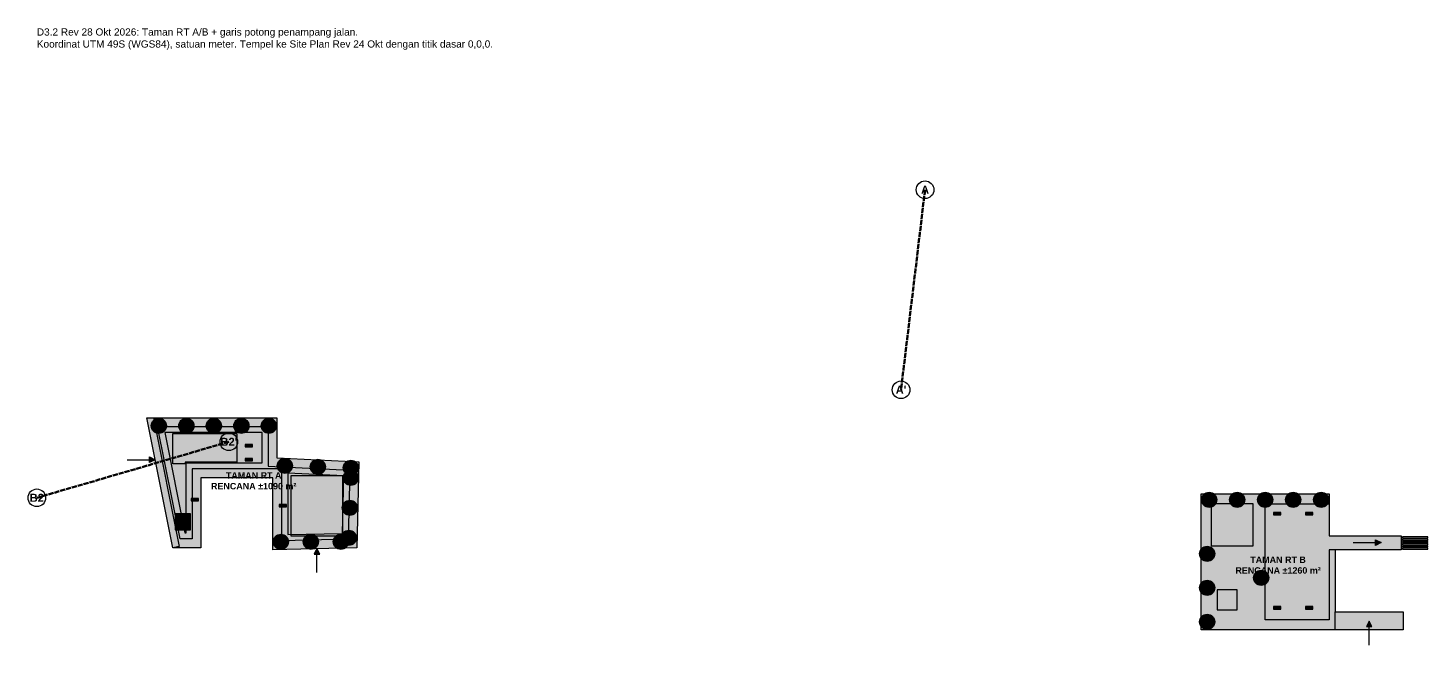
# Model space of a CAD drawing. Header units: metres. Extents: x 306028 to 306962, y 9156290 to 9156615.
# Drawn here: x 306027.8 to 306377.7, y 9156461.2 to 9156615.4 of the extents above; entities that cross this region are included whole.
import ezdxf

# ---------------------------------------------------------------- set-up
doc = ezdxf.new("R2010")
doc.units = ezdxf.units.M
doc.linetypes.add('DASHED', pattern=[1.524, 1.27, -0.254])
for name, color, linetype in [('D32_POTONGAN_JALAN', 1, 'Continuous'), ('D32_POTONGAN_TEKS', 1, 'Continuous'), ('D32_TAMAN_RT_AKSES', 1, 'Continuous'), ('D32_TAMAN_RT_BANGKU', 32, 'Continuous'), ('D32_TAMAN_RT_BATAS', 3, 'Continuous'), ('D32_TAMAN_RT_BERMAIN', 40, 'Continuous'), ('D32_TAMAN_RT_GAZEBO', 22, 'Continuous'), ('D32_TAMAN_RT_JALUR', 33, 'Continuous'), ('D32_TAMAN_RT_LAPANGAN', 82, 'Continuous'), ('D32_TAMAN_RT_PAGAR_HIJAU', 94, 'Continuous'), ('D32_TAMAN_RT_PLAZA', 33, 'Continuous'), ('D32_TAMAN_RT_POHON', 94, 'Continuous'), ('D32_TAMAN_RT_RUMPUT', 3, 'Continuous'), ('D32_TAMAN_RT_TEKS', 7, 'Continuous'), ('D32_TAMAN_RT_ZEBRA', 7, 'Continuous')]:
    doc.layers.add(name, color=color, linetype=linetype)
doc.styles.add('D32', font='arial.ttf')

msp = doc.modelspace()

# ---------------------------------------------------------------- hatches: boundary and pattern name
at = {"layer": 'D32_TAMAN_RT_AKSES', "true_color": 0xc0392b}
h = msp.add_hatch(color=7, dxfattribs=at)
h.dxf.hatch_style = 1
h.paths.add_polyline_path([(306059.6, 9156507.5), (306058.2, 9156506.8), (306058.2, 9156508.2)])
h = msp.add_hatch(color=7, dxfattribs=at)
h.dxf.hatch_style = 1
h.paths.add_polyline_path([(306100, 9156485.3), (306099.3, 9156483.9), (306100.7, 9156483.9)])
h = msp.add_hatch(color=7, dxfattribs=at)
h.dxf.hatch_style = 1
h.paths.add_polyline_path([(306366, 9156486.8), (306364.6, 9156486.1), (306364.6, 9156487.5)])
h = msp.add_hatch(color=7, dxfattribs=at)
h.dxf.hatch_style = 1
h.paths.add_polyline_path([(306363, 9156467.2), (306362.3, 9156465.8), (306363.7, 9156465.8)])
at = {"layer": 'D32_TAMAN_RT_BANGKU', "true_color": 0x7a5230}
h = msp.add_hatch(color=7, dxfattribs=at)
h.dxf.hatch_style = 1
h.paths.add_polyline_path([(306082.1, 9156510.7), (306083.9, 9156510.7), (306083.9, 9156511.3), (306082.1, 9156511.3)])
h = msp.add_hatch(color=7, dxfattribs=at)
h.dxf.hatch_style = 1
h.paths.add_polyline_path([(306082.1, 9156507.2), (306083.9, 9156507.2), (306083.9, 9156507.8), (306082.1, 9156507.8)])
h = msp.add_hatch(color=7, dxfattribs=at)
h.dxf.hatch_style = 1
h.paths.add_polyline_path([(306068.6, 9156497.2), (306070.4, 9156497.2), (306070.4, 9156497.8), (306068.6, 9156497.8)])
h = msp.add_hatch(color=7, dxfattribs=at)
h.dxf.hatch_style = 1
h.paths.add_polyline_path([(306090.6, 9156495.7), (306092.4, 9156495.7), (306092.4, 9156496.3), (306090.6, 9156496.3)])
h = msp.add_hatch(color=7, dxfattribs=at)
h.dxf.hatch_style = 1
h.paths.add_polyline_path([(306339.1, 9156493.7), (306340.9, 9156493.7), (306340.9, 9156494.3), (306339.1, 9156494.3)])
h = msp.add_hatch(color=7, dxfattribs=at)
h.dxf.hatch_style = 1
h.paths.add_polyline_path([(306347.1, 9156493.7), (306348.9, 9156493.7), (306348.9, 9156494.3), (306347.1, 9156494.3)])
h = msp.add_hatch(color=7, dxfattribs=at)
h.dxf.hatch_style = 1
h.paths.add_polyline_path([(306339.1, 9156470.2), (306340.9, 9156470.2), (306340.9, 9156470.8), (306339.1, 9156470.8)])
h = msp.add_hatch(color=7, dxfattribs=at)
h.dxf.hatch_style = 1
h.paths.add_polyline_path([(306347.1, 9156470.2), (306348.9, 9156470.2), (306348.9, 9156470.8), (306347.1, 9156470.8)])
at = {"layer": 'D32_TAMAN_RT_BERMAIN', "true_color": 0xf2c46d}
h = msp.add_hatch(color=7, dxfattribs=at)
h.dxf.hatch_style = 1
h.paths.add_polyline_path([(306080, 9156506.9), (306067.1, 9156506.9), (306067.1, 9156506.5), (306064, 9156506.5), (306064, 9156514.1), (306080, 9156514.1)])
h = msp.add_hatch(color=7, dxfattribs=at)
h.dxf.hatch_style = 1
h.paths.add_polyline_path([(306334, 9156486), (306334, 9156496.5), (306323.5, 9156496.5), (306323.5, 9156486)])
at = {"layer": 'D32_TAMAN_RT_GAZEBO', "true_color": 0x9a5b2c}
h = msp.add_hatch(color=7, dxfattribs=at)
h.dxf.hatch_style = 1
h.paths.add_polyline_path([(306068.4, 9156490), (306068.4, 9156494), (306064.6, 9156494), (306064.6, 9156490)])
h = msp.add_hatch(color=7, dxfattribs=at)
h.dxf.hatch_style = 1
h.paths.add_polyline_path([(306330, 9156470), (306330, 9156475), (306325, 9156475), (306325, 9156470)])
at = {"layer": 'D32_TAMAN_RT_JALUR', "true_color": 0xe3d3ae}
h = msp.add_hatch(color=7, dxfattribs=at)
h.dxf.hatch_style = 1
h.paths.add_polyline_path([(306087.8, 9156515.8), (306087.8, 9156505.9), (306108.25, 9156504.91), (306107.85, 9156487.65), (306091.2, 9156487.25), (306091.2, 9156505.2), (306068.8, 9156505.2), (306068.8, 9156487.7), (306065.8, 9156487.7), (306060.18, 9156515.8)])
h.paths.add_polyline_path([(306067.03, 9156489.2), (306067.3, 9156489.2), (306067.3, 9156506.7), (306086.3, 9156506.7), (306086.3, 9156514.3), (306062.01, 9156514.3)], flags=16)
h.paths.add_polyline_path([(306092.7, 9156488.79), (306106.38, 9156489.11), (306106.72, 9156503.48), (306092.7, 9156504.16)], flags=16)
at = {"layer": 'D32_TAMAN_RT_LAPANGAN', "true_color": 0xb6dc8e}
h = msp.add_hatch(color=7, dxfattribs=at)
h.dxf.hatch_style = 1
h.paths.add_polyline_path([(306106.5, 9156488.5), (306106.5, 9156503.5), (306093.5, 9156503.5), (306093.5, 9156488.5)])
at = {"layer": 'D32_TAMAN_RT_PAGAR_HIJAU', "true_color": 0x4f8a3a}
h = msp.add_hatch(color=7, dxfattribs=at)
h.dxf.hatch_style = 1
h.paths.add_polyline_path([(306059.13, 9156518), (306065.57, 9156485.81), (306064, 9156485.5), (306057.5, 9156518)])
at = {"layer": 'D32_TAMAN_RT_PLAZA', "true_color": 0xe3d3ae}
h = msp.add_hatch(color=7, dxfattribs=at)
h.dxf.hatch_style = 1
h.paths.add_polyline_path([(306337, 9156496.5), (306353, 9156496.5), (306353, 9156488.5), (306371, 9156488.5), (306371, 9156485), (306354.5, 9156485), (306353, 9156485), (306353, 9156467.5), (306337, 9156467.5)])
h = msp.add_hatch(color=7, dxfattribs=at)
h.dxf.hatch_style = 1
h.paths.add_polyline_path([(306354.5, 9156469.5), (306371.5, 9156469.5), (306371.5, 9156465), (306354.5, 9156465)])
at = {"layer": 'D32_TAMAN_RT_POHON', "true_color": 0x5e9c43}
h = msp.add_hatch(color=7, dxfattribs=at)
h.dxf.hatch_style = 1
edge = h.paths.add_edge_path()
edge.add_arc((306060.5, 9156516), 1.9, 0, 360)
h = msp.add_hatch(color=7, dxfattribs=at)
h.dxf.hatch_style = 1
edge = h.paths.add_edge_path()
edge.add_arc((306067.38, 9156516), 1.9, 0, 360)
h = msp.add_hatch(color=7, dxfattribs=at)
h.dxf.hatch_style = 1
edge = h.paths.add_edge_path()
edge.add_arc((306074.25, 9156516), 1.9, 0, 360)
h = msp.add_hatch(color=7, dxfattribs=at)
h.dxf.hatch_style = 1
edge = h.paths.add_edge_path()
edge.add_arc((306081.12, 9156516), 1.9, 0, 360)
h = msp.add_hatch(color=7, dxfattribs=at)
h.dxf.hatch_style = 1
edge = h.paths.add_edge_path()
edge.add_arc((306088, 9156516), 1.9, 0, 360)
h = msp.add_hatch(color=7, dxfattribs=at)
h.dxf.hatch_style = 1
edge = h.paths.add_edge_path()
edge.add_arc((306092, 9156506), 1.9, 0, 360)
h = msp.add_hatch(color=7, dxfattribs=at)
h.dxf.hatch_style = 1
edge = h.paths.add_edge_path()
edge.add_arc((306100.25, 9156505.75), 1.9, 0, 360)
h = msp.add_hatch(color=7, dxfattribs=at)
h.dxf.hatch_style = 1
edge = h.paths.add_edge_path()
edge.add_arc((306108.5, 9156505.5), 1.9, 0, 360)
h = msp.add_hatch(color=7, dxfattribs=at)
h.dxf.hatch_style = 1
edge = h.paths.add_edge_path()
edge.add_arc((306108.5, 9156503), 1.9, 0, 360)
h = msp.add_hatch(color=7, dxfattribs=at)
h.dxf.hatch_style = 1
edge = h.paths.add_edge_path()
edge.add_arc((306323, 9156497.5), 1.9, 0, 360)
h = msp.add_hatch(color=7, dxfattribs=at)
h.dxf.hatch_style = 1
edge = h.paths.add_edge_path()
edge.add_arc((306330, 9156497.5), 1.9, 0, 360)
h = msp.add_hatch(color=7, dxfattribs=at)
h.dxf.hatch_style = 1
edge = h.paths.add_edge_path()
edge.add_arc((306337, 9156497.5), 1.9, 0, 360)
h = msp.add_hatch(color=7, dxfattribs=at)
h.dxf.hatch_style = 1
edge = h.paths.add_edge_path()
edge.add_arc((306344, 9156497.5), 1.9, 0, 360)
h = msp.add_hatch(color=7, dxfattribs=at)
h.dxf.hatch_style = 1
edge = h.paths.add_edge_path()
edge.add_arc((306351, 9156497.5), 1.9, 0, 360)
h = msp.add_hatch(color=7, dxfattribs=at)
h.dxf.hatch_style = 1
edge = h.paths.add_edge_path()
edge.add_arc((306108.25, 9156495.5), 1.9, 0, 360)
h = msp.add_hatch(color=7, dxfattribs=at)
h.dxf.hatch_style = 1
edge = h.paths.add_edge_path()
edge.add_arc((306091, 9156487), 1.9, 0, 360)
h = msp.add_hatch(color=7, dxfattribs=at)
h.dxf.hatch_style = 1
edge = h.paths.add_edge_path()
edge.add_arc((306098.5, 9156487), 1.9, 0, 360)
h = msp.add_hatch(color=7, dxfattribs=at)
h.dxf.hatch_style = 1
edge = h.paths.add_edge_path()
edge.add_arc((306106, 9156487), 1.9, 0, 360)
h = msp.add_hatch(color=7, dxfattribs=at)
h.dxf.hatch_style = 1
edge = h.paths.add_edge_path()
edge.add_arc((306108, 9156488), 1.9, 0, 360)
h = msp.add_hatch(color=7, dxfattribs=at)
h.dxf.hatch_style = 1
edge = h.paths.add_edge_path()
edge.add_arc((306322.5, 9156484), 1.9, 0, 360)
h = msp.add_hatch(color=7, dxfattribs=at)
h.dxf.hatch_style = 1
edge = h.paths.add_edge_path()
edge.add_arc((306322.5, 9156475.5), 1.9, 0, 360)
h = msp.add_hatch(color=7, dxfattribs=at)
h.dxf.hatch_style = 1
edge = h.paths.add_edge_path()
edge.add_arc((306336, 9156478), 1.9, 0, 360)
h = msp.add_hatch(color=7, dxfattribs=at)
h.dxf.hatch_style = 1
edge = h.paths.add_edge_path()
edge.add_arc((306322.5, 9156467), 1.9, 0, 360)
at = {"layer": 'D32_TAMAN_RT_RUMPUT', "true_color": 0xcfe6b0}
h = msp.add_hatch(color=7, dxfattribs=at)
h.dxf.hatch_style = 1
h.paths.add_polyline_path([(306057.5, 9156518), (306090, 9156518), (306090, 9156508), (306110.5, 9156507), (306110, 9156485.5), (306089, 9156485), (306089, 9156503), (306071, 9156503), (306071, 9156485.5), (306064, 9156485.5)])
h = msp.add_hatch(color=7, dxfattribs=at)
h.dxf.hatch_style = 1
h.paths.add_polyline_path([(306321, 9156499), (306353, 9156499), (306353, 9156488.5), (306371, 9156488.5), (306371, 9156485), (306354.5, 9156485), (306354.5, 9156469.5), (306371.5, 9156469.5), (306371.5, 9156465), (306321, 9156465)])
at = {"layer": 'D32_TAMAN_RT_ZEBRA', "true_color": 0xffffff}
h = msp.add_hatch(color=7, dxfattribs=at)
h.dxf.hatch_style = 1
h.paths.add_polyline_path([(306371.3, 9156487.9), (306377.7, 9156487.9), (306377.7, 9156488.2), (306371.3, 9156488.2)])
h = msp.add_hatch(color=7, dxfattribs=at)
h.dxf.hatch_style = 1
h.paths.add_polyline_path([(306371.3, 9156487.35), (306377.7, 9156487.35), (306377.7, 9156487.65), (306371.3, 9156487.65)])
h = msp.add_hatch(color=7, dxfattribs=at)
h.dxf.hatch_style = 1
h.paths.add_polyline_path([(306371.3, 9156486.8), (306377.7, 9156486.8), (306377.7, 9156487.1), (306371.3, 9156487.1)])
h = msp.add_hatch(color=7, dxfattribs=at)
h.dxf.hatch_style = 1
h.paths.add_polyline_path([(306371.3, 9156486.25), (306377.7, 9156486.25), (306377.7, 9156486.55), (306371.3, 9156486.55)])
h = msp.add_hatch(color=7, dxfattribs=at)
h.dxf.hatch_style = 1
h.paths.add_polyline_path([(306371.3, 9156485.7), (306377.7, 9156485.7), (306377.7, 9156486), (306371.3, 9156486)])
h = msp.add_hatch(color=7, dxfattribs=at)
h.dxf.hatch_style = 1
h.paths.add_polyline_path([(306371.3, 9156485.15), (306377.7, 9156485.15), (306377.7, 9156485.45), (306371.3, 9156485.45)])

# ---------------------------------------------------------------- linework, layer by layer
at = {"layer": 'D32_POTONGAN_JALAN', "linetype": 'DASHED', "lineweight": 50}
for p, q in [((306252, 9156575), (306246, 9156525)), ((306030, 9156498), (306078, 9156512))]:
    msp.add_line(p, q, dxfattribs=at)
at = {"layer": 'D32_POTONGAN_JALAN'}
for centre in [(306252, 9156575), (306246, 9156525), (306078, 9156512), (306030, 9156498)]:
    msp.add_circle(centre, 2.2, dxfattribs=at)
at = {"layer": 'D32_TAMAN_RT_AKSES'}
for p, q in [((306052.6, 9156507.5), (306059.6, 9156507.5)), ((306100, 9156479.3), (306100, 9156485.3)), ((306359, 9156486.8), (306366, 9156486.8)), ((306363, 9156461.2), (306363, 9156467.2))]:
    msp.add_line(p, q, dxfattribs=at)
for points in [[(306059.6, 9156507.5), (306058.2, 9156506.8), (306058.2, 9156508.2)], [(306100, 9156485.3), (306099.3, 9156483.9), (306100.7, 9156483.9)], [(306366, 9156486.8), (306364.6, 9156486.1), (306364.6, 9156487.5)], [(306363, 9156467.2), (306362.3, 9156465.8), (306363.7, 9156465.8)]]:
    msp.add_lwpolyline(points, close=True, dxfattribs=at)
at = {"layer": 'D32_TAMAN_RT_BANGKU'}
for points in [[(306082.1, 9156510.7), (306083.9, 9156510.7), (306083.9, 9156511.3), (306082.1, 9156511.3)], [(306082.1, 9156507.2), (306083.9, 9156507.2), (306083.9, 9156507.8), (306082.1, 9156507.8)], [(306068.6, 9156497.2), (306070.4, 9156497.2), (306070.4, 9156497.8), (306068.6, 9156497.8)], [(306090.6, 9156495.7), (306092.4, 9156495.7), (306092.4, 9156496.3), (306090.6, 9156496.3)], [(306339.1, 9156493.7), (306340.9, 9156493.7), (306340.9, 9156494.3), (306339.1, 9156494.3)], [(306347.1, 9156493.7), (306348.9, 9156493.7), (306348.9, 9156494.3), (306347.1, 9156494.3)], [(306339.1, 9156470.2), (306340.9, 9156470.2), (306340.9, 9156470.8), (306339.1, 9156470.8)], [(306347.1, 9156470.2), (306348.9, 9156470.2), (306348.9, 9156470.8), (306347.1, 9156470.8)]]:
    msp.add_lwpolyline(points, close=True, dxfattribs=at)
at = {"layer": 'D32_TAMAN_RT_BATAS'}
for points in [[(306057.5, 9156518), (306090, 9156518), (306090, 9156508), (306110.5, 9156507), (306110, 9156485.5), (306089, 9156485), (306089, 9156503), (306071, 9156503), (306071, 9156485.5), (306064, 9156485.5)], [(306321, 9156499), (306353, 9156499), (306353, 9156488.5), (306371, 9156488.5), (306371, 9156485), (306354.5, 9156485), (306354.5, 9156469.5), (306371.5, 9156469.5), (306371.5, 9156465), (306321, 9156465)]]:
    msp.add_lwpolyline(points, close=True, dxfattribs=at)
at = {"layer": 'D32_TAMAN_RT_BERMAIN'}
for points in [[(306080, 9156506.9), (306067.1, 9156506.9), (306067.1, 9156506.5), (306064, 9156506.5), (306064, 9156514.1), (306080, 9156514.1)], [(306334, 9156486), (306334, 9156496.5), (306323.5, 9156496.5), (306323.5, 9156486)]]:
    msp.add_lwpolyline(points, close=True, dxfattribs=at)
at = {"layer": 'D32_TAMAN_RT_GAZEBO'}
for points in [[(306068.4, 9156490), (306068.4, 9156494), (306064.6, 9156494), (306064.6, 9156490)], [(306330, 9156470), (306330, 9156475), (306325, 9156475), (306325, 9156470)]]:
    msp.add_lwpolyline(points, close=True, dxfattribs=at)
at = {"layer": 'D32_TAMAN_RT_JALUR'}
for points in [[(306087.8, 9156515.8), (306087.8, 9156505.9), (306108.25, 9156504.91), (306107.85, 9156487.65), (306091.2, 9156487.25), (306091.2, 9156505.2), (306068.8, 9156505.2), (306068.8, 9156487.7), (306065.8, 9156487.7), (306060.18, 9156515.8)], [(306067.03, 9156489.2), (306067.3, 9156489.2), (306067.3, 9156506.7), (306086.3, 9156506.7), (306086.3, 9156514.3), (306062.01, 9156514.3)], [(306092.7, 9156488.79), (306106.38, 9156489.11), (306106.72, 9156503.48), (306092.7, 9156504.16)]]:
    msp.add_lwpolyline(points, close=True, dxfattribs=at)
at = {"layer": 'D32_TAMAN_RT_LAPANGAN'}
msp.add_lwpolyline([(306106.5, 9156488.5), (306106.5, 9156503.5), (306093.5, 9156503.5), (306093.5, 9156488.5)], close=True, dxfattribs=at)
at = {"layer": 'D32_TAMAN_RT_PAGAR_HIJAU'}
msp.add_lwpolyline([(306059.13, 9156518), (306065.57, 9156485.81), (306064, 9156485.5), (306057.5, 9156518)], close=True, dxfattribs=at)
at = {"layer": 'D32_TAMAN_RT_PLAZA'}
for points in [[(306337, 9156496.5), (306353, 9156496.5), (306353, 9156488.5), (306371, 9156488.5), (306371, 9156485), (306354.5, 9156485), (306353, 9156485), (306353, 9156467.5), (306337, 9156467.5)], [(306354.5, 9156469.5), (306371.5, 9156469.5), (306371.5, 9156465), (306354.5, 9156465)]]:
    msp.add_lwpolyline(points, close=True, dxfattribs=at)
at = {"layer": 'D32_TAMAN_RT_POHON'}
for centre in [(306060.5, 9156516), (306067.38, 9156516), (306074.25, 9156516), (306081.12, 9156516), (306088, 9156516), (306092, 9156506), (306100.25, 9156505.75), (306108.5, 9156505.5), (306108.5, 9156503), (306323, 9156497.5), (306330, 9156497.5), (306337, 9156497.5), (306344, 9156497.5), (306351, 9156497.5), (306108.25, 9156495.5), (306091, 9156487), (306098.5, 9156487), (306106, 9156487), (306108, 9156488), (306322.5, 9156484), (306322.5, 9156475.5), (306336, 9156478), (306322.5, 9156467)]:
    msp.add_circle(centre, 1.9, dxfattribs=at)
at = {"layer": 'D32_TAMAN_RT_RUMPUT'}
for points in [[(306057.5, 9156518), (306090, 9156518), (306090, 9156508), (306110.5, 9156507), (306110, 9156485.5), (306089, 9156485), (306089, 9156503), (306071, 9156503), (306071, 9156485.5), (306064, 9156485.5)], [(306321, 9156499), (306353, 9156499), (306353, 9156488.5), (306371, 9156488.5), (306371, 9156485), (306354.5, 9156485), (306354.5, 9156469.5), (306371.5, 9156469.5), (306371.5, 9156465), (306321, 9156465)]]:
    msp.add_lwpolyline(points, close=True, dxfattribs=at)
at = {"layer": 'D32_TAMAN_RT_ZEBRA'}
for points in [[(306371.3, 9156487.9), (306377.7, 9156487.9), (306377.7, 9156488.2), (306371.3, 9156488.2)], [(306371.3, 9156487.35), (306377.7, 9156487.35), (306377.7, 9156487.65), (306371.3, 9156487.65)], [(306371.3, 9156486.8), (306377.7, 9156486.8), (306377.7, 9156487.1), (306371.3, 9156487.1)], [(306371.3, 9156486.25), (306377.7, 9156486.25), (306377.7, 9156486.55), (306371.3, 9156486.55)], [(306371.3, 9156485.7), (306377.7, 9156485.7), (306377.7, 9156486), (306371.3, 9156486)], [(306371.3, 9156485.15), (306377.7, 9156485.15), (306377.7, 9156485.45), (306371.3, 9156485.45)]]:
    msp.add_lwpolyline(points, close=True, dxfattribs=at)

# ---------------------------------------------------------------- texts
at = {"layer": 'D32_POTONGAN_TEKS', "char_height": 2, "attachment_point": 5, "style": 'D32'}
for s, insert in [('\\fArial|b1;A', (306252, 9156575)), ("\\fArial|b1;A'", (306246, 9156525)), ("\\fArial|b1;B2'", (306078, 9156512)), ('\\fArial|b1;B2', (306030, 9156498))]:
    msp.add_mtext(s, dxfattribs=dict(at, insert=insert))
at = {"layer": 'D32_TAMAN_RT_TEKS', "style": 'D32'}
for s, insert, char_height, attachment_point in [('D3.2 Rev 28 Okt 2026: Taman RT A/B + garis potong penampang jalan.\\PKoordinat UTM 49S (WGS84), satuan meter. Tempel ke Site Plan Rev 24 Okt dengan titik dasar 0,0,0.', (306030, 9156610), 1.8, 7), ('\\fArial|b1;TAMAN RT A\\PRENCANA ±1090 m²', (306084.2, 9156502.24), 1.6, 5), ('\\fArial|b1;TAMAN RT B\\PRENCANA ±1260 m²', (306340.23, 9156481.17), 1.6, 5)]:
    msp.add_mtext(s, dxfattribs=dict(at, insert=insert, char_height=char_height, attachment_point=attachment_point))

doc.saveas('drawing.dxf')
